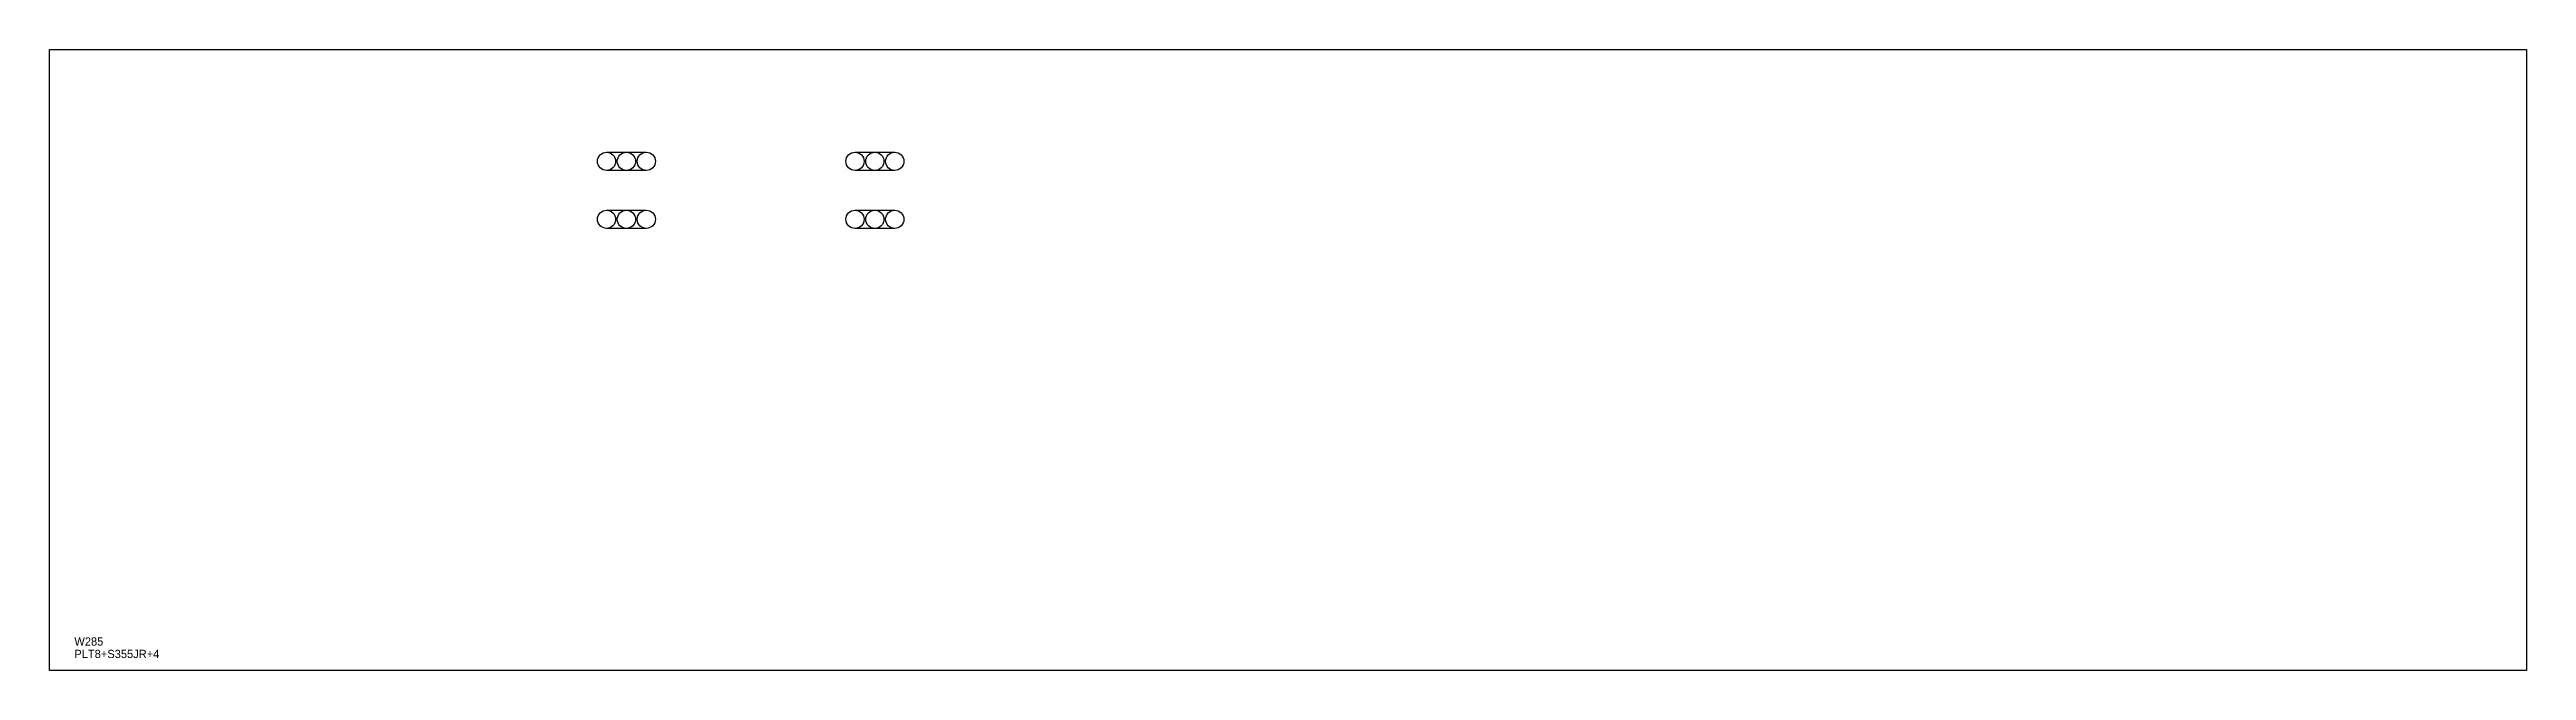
# Model space of a CAD drawing. Extents: x 0 to 2991, y 0 to 750.
import ezdxf

# ---------------------------------------------------------------- set-up
doc = ezdxf.new("R2010")
doc.units = 0
for name, color, linetype in [('22', 7, 'CONTINUOUS'), ('CUT', 7, 'CONTINUOUS'), ('LAYOUT', 4, 'CONTINUOUS'), ('SCRIBE', 3, 'CONTINUOUS'), ('TEXT', 7, 'CONTINUOUS')]:
    doc.layers.add(name, color=color, linetype=linetype)

msp = doc.modelspace()

# ---------------------------------------------------------------- linework, layer by layer
at = {"layer": '22', "color": 7, "linetype": 'CONTINUOUS'}
for centre, radius in [((672.6, 614.98), 11), ((696.6, 614.98), 11), ((720.6, 614.98), 11), ((972.6, 614.97), 11), ((996.6, 614.97), 11), ((1020.6, 614.97), 11), ((672.6, 544.98), 11), ((696.6, 544.98), 11), ((720.6, 544.98), 11), ((972.6, 544.97), 11), ((996.6, 544.97), 11), ((1020.6, 544.97), 11), ((0, 0), 0), ((0, 0), 0), ((0, 0), 0), ((0, 0), 0)]:
    msp.add_circle(centre, radius, dxfattribs=at)
at = {"layer": 'CUT', "color": 7, "linetype": 'CONTINUOUS'}
msp.add_lwpolyline([(0, 0), (0, 750), (2990.89, 750), (2990.89, 0)], close=True, dxfattribs=at)
at = {"layer": 'LAYOUT', "color": 4, "linetype": 'CONTINUOUS'}
for points in [[(672.6, 603.98, -1), (672.6, 625.98), (720.6, 625.98, -1), (720.6, 603.98)], [(972.6, 603.97, -1), (972.6, 625.97), (1020.6, 625.97, -1), (1020.6, 603.97)], [(672.6, 533.98, -1), (672.6, 555.98), (720.6, 555.98, -1), (720.6, 533.98)], [(972.6, 533.97, -1), (972.6, 555.97), (1020.6, 555.97, -1), (1020.6, 533.97)]]:
    msp.add_lwpolyline(points, format="xyb", close=True, dxfattribs=at)

# ---------------------------------------------------------------- texts
at = {"layer": 'SCRIBE', "color": 3}
msp.add_text('W285', height=10, dxfattribs=at).set_placement((30, 30))
at = {"layer": 'TEXT', "color": 7}
msp.add_text('PLT8+S355JR+4', height=10, dxfattribs=at).set_placement((30, 15))

doc.saveas('drawing.dxf')
